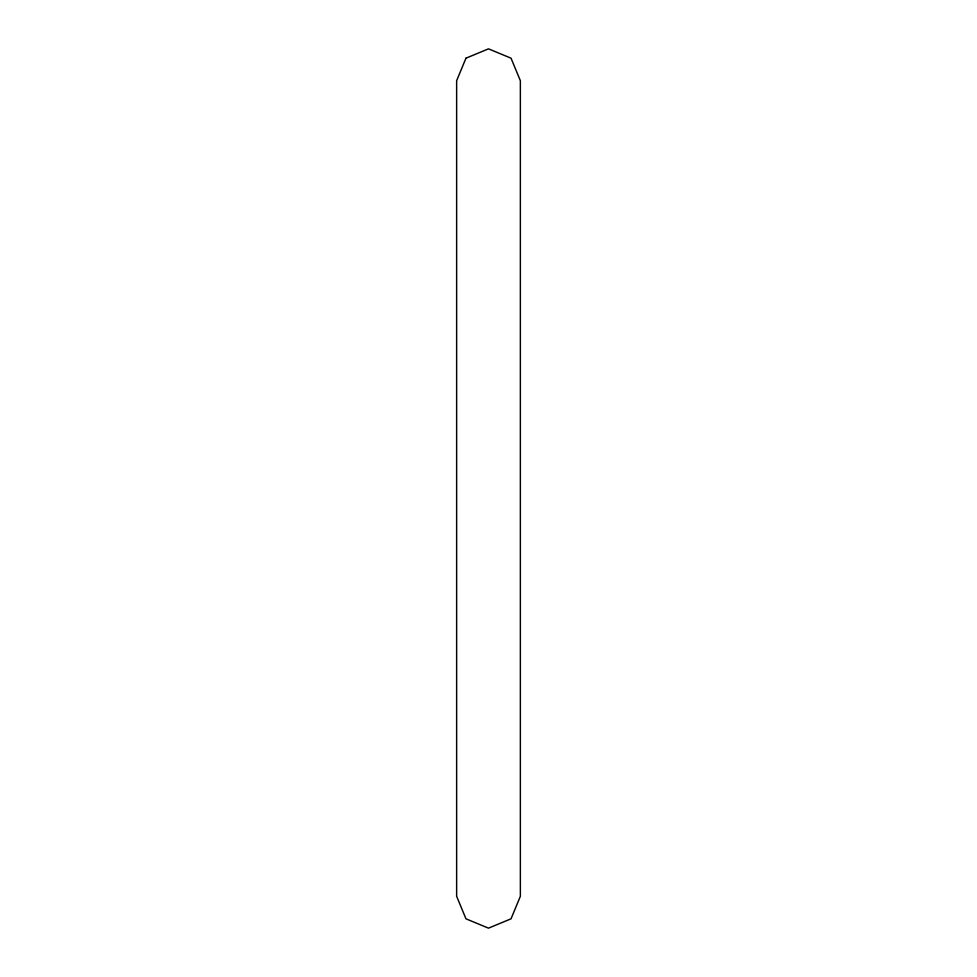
<?xml version="1.0" encoding="UTF-8"?>
<svg xmlns="http://www.w3.org/2000/svg" width="977" height="977" viewBox="0 0 977 977"><rect width="100%" height="100%" fill="white"/><g stroke="black" fill="none" stroke-linecap="round" stroke-linejoin="round"><path stroke-width="1.47" d="M465.968 58.18L456.638 80.712L456.638 896.288L465.968 918.82L488.5 928.15L511.032 918.82L520.362 896.288L520.362 80.712L511.032 58.18L488.5 48.85L465.968 58.18"/></g></svg>
